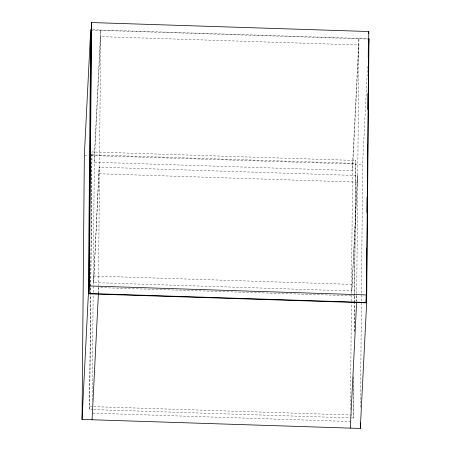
<?xml version="1.0" encoding="UTF-8"?>
<svg xmlns="http://www.w3.org/2000/svg" width="451" height="451" viewBox="0 0 451 451"><rect width="100%" height="100%" fill="white"/><g stroke="black" fill="none" stroke-linecap="round" stroke-linejoin="round"><path stroke-width="0.34" stroke-dasharray="2.25 1.69" d="M93.109 409.576L89.591 409.463L90.589 294.824M90.595 294.12L90.657 287.09M90.662 286.385L91.959 151.936L355.766 160.477L354.593 294.807M89.591 409.463L90.713 294.706M90.719 294.001L91.959 151.936M92.224 400.511L93.143 295.078M93.171 292.265L94.36 155.634L100.708 30.025L98.403 293.793M93.605 282.625L99.158 167.163L357.395 175.524L357.339 182.131L351.842 290.985L93.605 282.625L99.158 167.163M350.455 409.576L351.397 302.035M351.402 301.33L351.464 294.3M351.47 293.601L352.597 163.995L358.945 38.386L356.64 302.153M351.842 290.985L357.395 175.524M351.989 417.959L353.392 418.004L353.753 376.512M354.148 331.496L354.396 303.365M354.401 302.66L354.463 295.63M354.469 294.926L355.766 160.477M353.392 418.004L353.877 376.393M354.272 331.378L354.52 303.247M354.525 302.548L354.587 295.512M360.496 407.321L362.615 164.316L367.582 66.077M98.177 293.167L98.459 287.552L356.696 295.918L356.448 300.828M92.692 29.766L368.292 38.69M91.243 30.087L368.405 39.062M91.812 154.868L355.613 163.409M84.343 155.307L88.351 155.437M91.023 155.522L362.615 164.316M99.102 173.765L357.339 182.131M93.661 276.023L351.898 284.384M89.738 406.531L353.539 415.072M93.808 409.598L351.284 417.936M92.816 413.184L350.354 421.522M100.646 36.627L94.304 162.236L352.541 170.596L358.889 44.993L100.646 36.627"/><path stroke-width="0.68" d="M82.037 419.441L84.343 155.307L90.69 29.704L88.385 293.832L82.037 419.441L360.31 428.45L366.657 302.841L368.963 38.713L368.681 44.328M88.943 293.483L91.243 30.087L91.621 22.55L368.783 31.525L366.483 294.92L366.105 302.458L88.943 293.483L89.321 285.945L91.621 22.55M98.403 293.793L92.055 419.763M356.64 302.153L350.292 428.123M360.31 428.45L360.36 422.812M366.105 302.458L366.167 295.416M366.438 264.427L366.578 248.23M366.888 212.314L367.024 196.816M367.339 160.9L367.48 144.703M367.785 109.486L367.931 93.289M368.242 57.373L368.377 41.875M368.681 33.577L368.783 31.525M89.321 285.945L366.483 294.92M88.385 293.832L366.657 302.841"/></g></svg>
